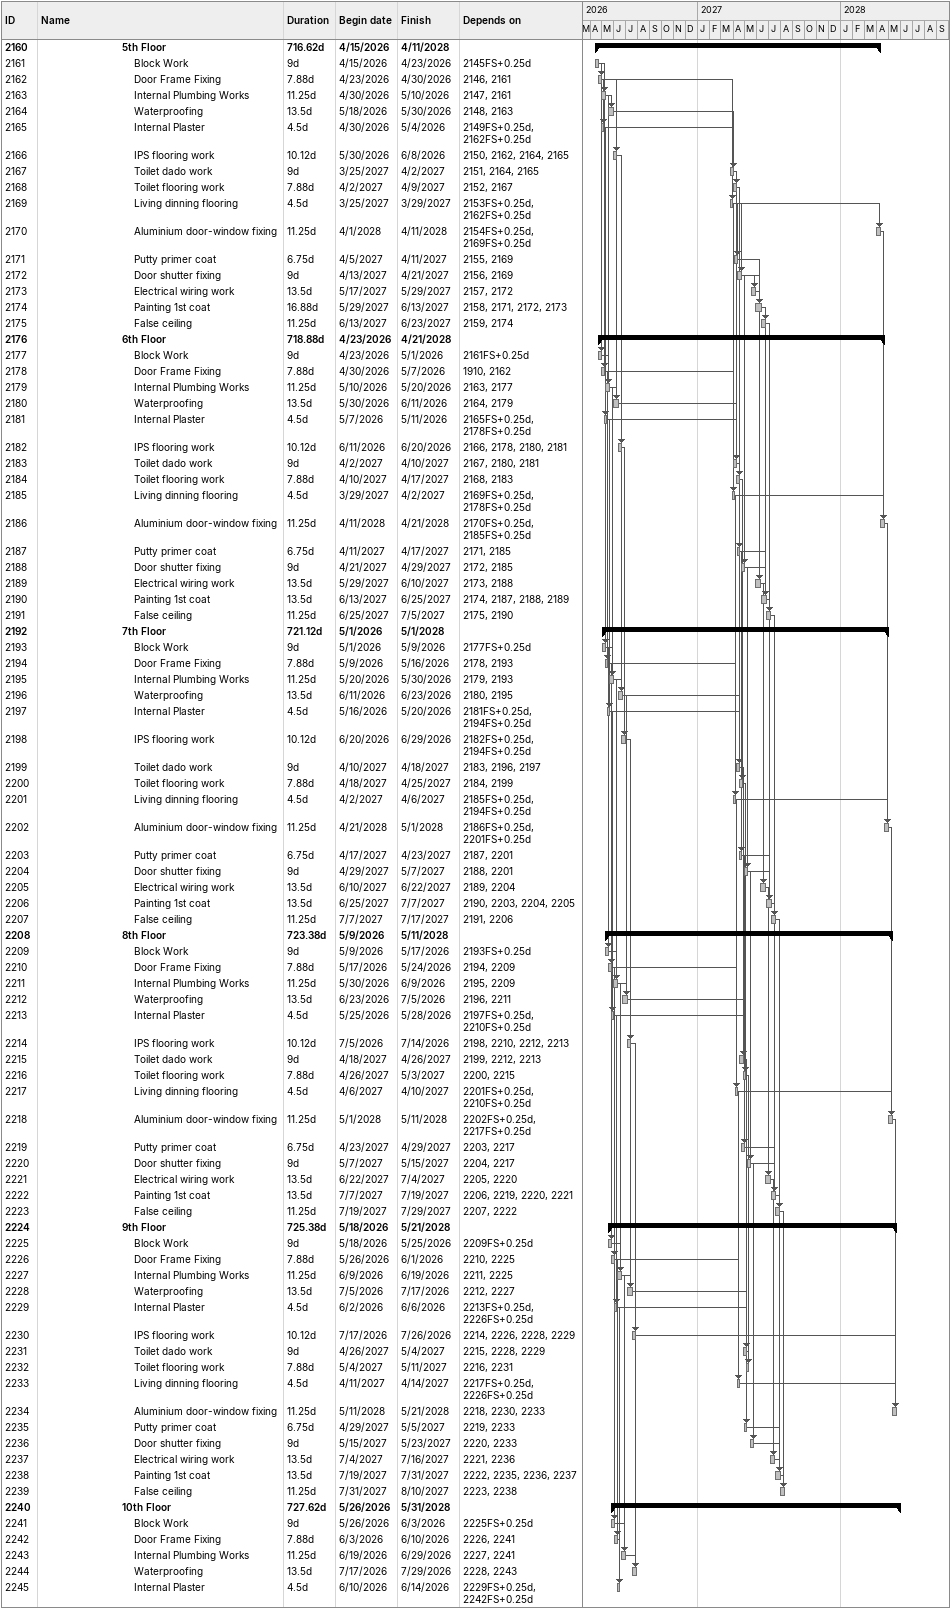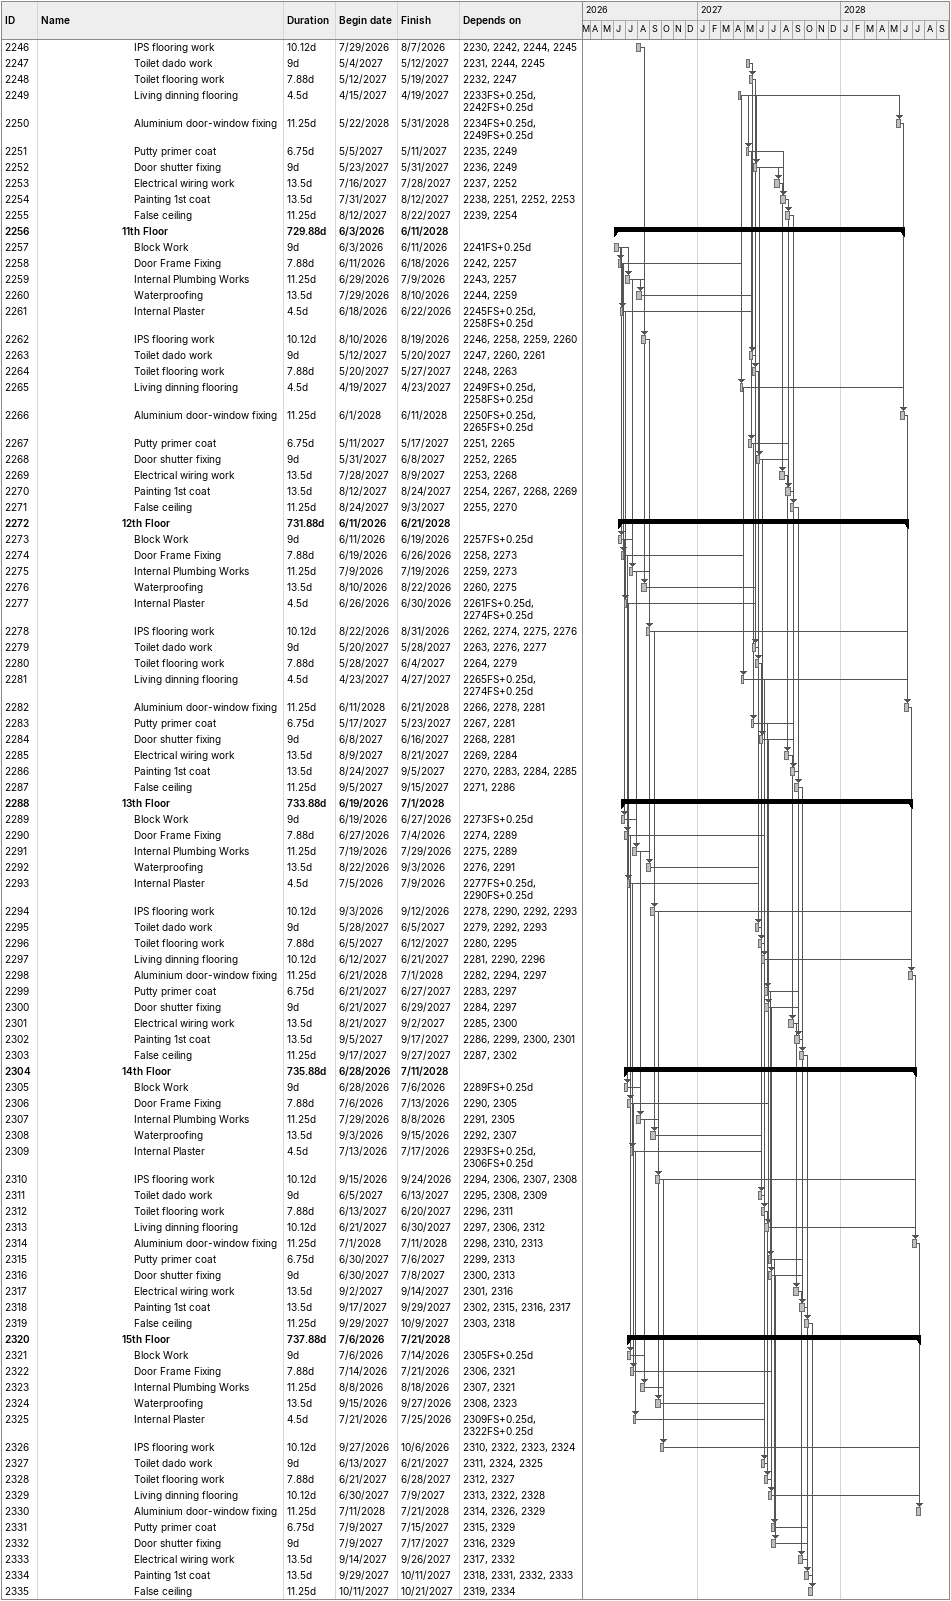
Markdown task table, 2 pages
| ID | Level | Task | Duration | Start | Finish | Predecessors |
|---|---|---|---|---|---|---|
| 2160 | 8 | **5th Floor** | 716.62d | 2026-04-15 | 2028-04-11 |  |
| 2161 | 9 | Block Work | 9d | 2026-04-15 | 2026-04-23 | 2145FS+0.25d |
| 2162 | 9 | Door Frame Fixing | 7.88d | 2026-04-23 | 2026-04-30 | 2146, 2161 |
| 2163 | 9 | Internal Plumbing Works | 11.25d | 2026-04-30 | 2026-05-10 | 2147, 2161 |
| 2164 | 9 | Waterproofing | 13.5d | 2026-05-18 | 2026-05-30 | 2148, 2163 |
| 2165 | 9 | Internal Plaster | 4.5d | 2026-04-30 | 2026-05-04 | 2149FS+0.25d, 2162FS+0.25d |
| 2166 | 9 | IPS flooring work | 10.12d | 2026-05-30 | 2026-06-08 | 2150, 2162, 2164, 2165 |
| 2167 | 9 | Toilet dado work | 9d | 2027-03-25 | 2027-04-02 | 2151, 2164, 2165 |
| 2168 | 9 | Toilet flooring work | 7.88d | 2027-04-02 | 2027-04-09 | 2152, 2167 |
| 2169 | 9 | Living dinning flooring | 4.5d | 2027-03-25 | 2027-03-29 | 2153FS+0.25d, 2162FS+0.25d |
| 2170 | 9 | Aluminium door-window fixing | 11.25d | 2028-04-01 | 2028-04-11 | 2154FS+0.25d, 2169FS+0.25d |
| 2171 | 9 | Putty primer coat | 6.75d | 2027-04-05 | 2027-04-11 | 2155, 2169 |
| 2172 | 9 | Door shutter fixing | 9d | 2027-04-13 | 2027-04-21 | 2156, 2169 |
| 2173 | 9 | Electrical wiring work | 13.5d | 2027-05-17 | 2027-05-29 | 2157, 2172 |
| 2174 | 9 | Painting 1st coat | 16.88d | 2027-05-29 | 2027-06-13 | 2158, 2171, 2172, 2173 |
| 2175 | 9 | False ceiling | 11.25d | 2027-06-13 | 2027-06-23 | 2159, 2174 |
| 2176 | 8 | **6th Floor** | 718.88d | 2026-04-23 | 2028-04-21 |  |
| 2177 | 9 | Block Work | 9d | 2026-04-23 | 2026-05-01 | 2161FS+0.25d |
| 2178 | 9 | Door Frame Fixing | 7.88d | 2026-04-30 | 2026-05-07 | 1910, 2162 |
| 2179 | 9 | Internal Plumbing Works | 11.25d | 2026-05-10 | 2026-05-20 | 2163, 2177 |
| 2180 | 9 | Waterproofing | 13.5d | 2026-05-30 | 2026-06-11 | 2164, 2179 |
| 2181 | 9 | Internal Plaster | 4.5d | 2026-05-07 | 2026-05-11 | 2165FS+0.25d, 2178FS+0.25d |
| 2182 | 9 | IPS flooring work | 10.12d | 2026-06-11 | 2026-06-20 | 2166, 2178, 2180, 2181 |
| 2183 | 9 | Toilet dado work | 9d | 2027-04-02 | 2027-04-10 | 2167, 2180, 2181 |
| 2184 | 9 | Toilet flooring work | 7.88d | 2027-04-10 | 2027-04-17 | 2168, 2183 |
| 2185 | 9 | Living dinning flooring | 4.5d | 2027-03-29 | 2027-04-02 | 2169FS+0.25d, 2178FS+0.25d |
| 2186 | 9 | Aluminium door-window fixing | 11.25d | 2028-04-11 | 2028-04-21 | 2170FS+0.25d, 2185FS+0.25d |
| 2187 | 9 | Putty primer coat | 6.75d | 2027-04-11 | 2027-04-17 | 2171, 2185 |
| 2188 | 9 | Door shutter fixing | 9d | 2027-04-21 | 2027-04-29 | 2172, 2185 |
| 2189 | 9 | Electrical wiring work | 13.5d | 2027-05-29 | 2027-06-10 | 2173, 2188 |
| 2190 | 9 | Painting 1st coat | 13.5d | 2027-06-13 | 2027-06-25 | 2174, 2187, 2188, 2189 |
| 2191 | 9 | False ceiling | 11.25d | 2027-06-25 | 2027-07-05 | 2175, 2190 |
| 2192 | 8 | **7th Floor** | 721.12d | 2026-05-01 | 2028-05-01 |  |
| 2193 | 9 | Block Work | 9d | 2026-05-01 | 2026-05-09 | 2177FS+0.25d |
| 2194 | 9 | Door Frame Fixing | 7.88d | 2026-05-09 | 2026-05-16 | 2178, 2193 |
| 2195 | 9 | Internal Plumbing Works | 11.25d | 2026-05-20 | 2026-05-30 | 2179, 2193 |
| 2196 | 9 | Waterproofing | 13.5d | 2026-06-11 | 2026-06-23 | 2180, 2195 |
| 2197 | 9 | Internal Plaster | 4.5d | 2026-05-16 | 2026-05-20 | 2181FS+0.25d, 2194FS+0.25d |
| 2198 | 9 | IPS flooring work | 10.12d | 2026-06-20 | 2026-06-29 | 2182FS+0.25d, 2194FS+0.25d |
| 2199 | 9 | Toilet dado work | 9d | 2027-04-10 | 2027-04-18 | 2183, 2196, 2197 |
| 2200 | 9 | Toilet flooring work | 7.88d | 2027-04-18 | 2027-04-25 | 2184, 2199 |
| 2201 | 9 | Living dinning flooring | 4.5d | 2027-04-02 | 2027-04-06 | 2185FS+0.25d, 2194FS+0.25d |
| 2202 | 9 | Aluminium door-window fixing | 11.25d | 2028-04-21 | 2028-05-01 | 2186FS+0.25d, 2201FS+0.25d |
| 2203 | 9 | Putty primer coat | 6.75d | 2027-04-17 | 2027-04-23 | 2187, 2201 |
| 2204 | 9 | Door shutter fixing | 9d | 2027-04-29 | 2027-05-07 | 2188, 2201 |
| 2205 | 9 | Electrical wiring work | 13.5d | 2027-06-10 | 2027-06-22 | 2189, 2204 |
| 2206 | 9 | Painting 1st coat | 13.5d | 2027-06-25 | 2027-07-07 | 2190, 2203, 2204, 2205 |
| 2207 | 9 | False ceiling | 11.25d | 2027-07-07 | 2027-07-17 | 2191, 2206 |
| 2208 | 8 | **8th Floor** | 723.38d | 2026-05-09 | 2028-05-11 |  |
| 2209 | 9 | Block Work | 9d | 2026-05-09 | 2026-05-17 | 2193FS+0.25d |
| 2210 | 9 | Door Frame Fixing | 7.88d | 2026-05-17 | 2026-05-24 | 2194, 2209 |
| 2211 | 9 | Internal Plumbing Works | 11.25d | 2026-05-30 | 2026-06-09 | 2195, 2209 |
| 2212 | 9 | Waterproofing | 13.5d | 2026-06-23 | 2026-07-05 | 2196, 2211 |
| 2213 | 9 | Internal Plaster | 4.5d | 2026-05-25 | 2026-05-28 | 2197FS+0.25d, 2210FS+0.25d |
| 2214 | 9 | IPS flooring work | 10.12d | 2026-07-05 | 2026-07-14 | 2198, 2210, 2212, 2213 |
| 2215 | 9 | Toilet dado work | 9d | 2027-04-18 | 2027-04-26 | 2199, 2212, 2213 |
| 2216 | 9 | Toilet flooring work | 7.88d | 2027-04-26 | 2027-05-03 | 2200, 2215 |
| 2217 | 9 | Living dinning flooring | 4.5d | 2027-04-06 | 2027-04-10 | 2201FS+0.25d, 2210FS+0.25d |
| 2218 | 9 | Aluminium door-window fixing | 11.25d | 2028-05-01 | 2028-05-11 | 2202FS+0.25d, 2217FS+0.25d |
| 2219 | 9 | Putty primer coat | 6.75d | 2027-04-23 | 2027-04-29 | 2203, 2217 |
| 2220 | 9 | Door shutter fixing | 9d | 2027-05-07 | 2027-05-15 | 2204, 2217 |
| 2221 | 9 | Electrical wiring work | 13.5d | 2027-06-22 | 2027-07-04 | 2205, 2220 |
| 2222 | 9 | Painting 1st coat | 13.5d | 2027-07-07 | 2027-07-19 | 2206, 2219, 2220, 2221 |
| 2223 | 9 | False ceiling | 11.25d | 2027-07-19 | 2027-07-29 | 2207, 2222 |
| 2224 | 8 | **9th Floor** | 725.38d | 2026-05-18 | 2028-05-21 |  |
| 2225 | 9 | Block Work | 9d | 2026-05-18 | 2026-05-25 | 2209FS+0.25d |
| 2226 | 9 | Door Frame Fixing | 7.88d | 2026-05-26 | 2026-06-01 | 2210, 2225 |
| 2227 | 9 | Internal Plumbing Works | 11.25d | 2026-06-09 | 2026-06-19 | 2211, 2225 |
| 2228 | 9 | Waterproofing | 13.5d | 2026-07-05 | 2026-07-17 | 2212, 2227 |
| 2229 | 9 | Internal Plaster | 4.5d | 2026-06-02 | 2026-06-06 | 2213FS+0.25d, 2226FS+0.25d |
| 2230 | 9 | IPS flooring work | 10.12d | 2026-07-17 | 2026-07-26 | 2214, 2226, 2228, 2229 |
| 2231 | 9 | Toilet dado work | 9d | 2027-04-26 | 2027-05-04 | 2215, 2228, 2229 |
| 2232 | 9 | Toilet flooring work | 7.88d | 2027-05-04 | 2027-05-11 | 2216, 2231 |
| 2233 | 9 | Living dinning flooring | 4.5d | 2027-04-11 | 2027-04-14 | 2217FS+0.25d, 2226FS+0.25d |
| 2234 | 9 | Aluminium door-window fixing | 11.25d | 2028-05-11 | 2028-05-21 | 2218, 2230, 2233 |
| 2235 | 9 | Putty primer coat | 6.75d | 2027-04-29 | 2027-05-05 | 2219, 2233 |
| 2236 | 9 | Door shutter fixing | 9d | 2027-05-15 | 2027-05-23 | 2220, 2233 |
| 2237 | 9 | Electrical wiring work | 13.5d | 2027-07-04 | 2027-07-16 | 2221, 2236 |
| 2238 | 9 | Painting 1st coat | 13.5d | 2027-07-19 | 2027-07-31 | 2222, 2235, 2236, 2237 |
| 2239 | 9 | False ceiling | 11.25d | 2027-07-31 | 2027-08-10 | 2223, 2238 |
| 2240 | 8 | **10th Floor** | 727.62d | 2026-05-26 | 2028-05-31 |  |
| 2241 | 9 | Block Work | 9d | 2026-05-26 | 2026-06-03 | 2225FS+0.25d |
| 2242 | 9 | Door Frame Fixing | 7.88d | 2026-06-03 | 2026-06-10 | 2226, 2241 |
| 2243 | 9 | Internal Plumbing Works | 11.25d | 2026-06-19 | 2026-06-29 | 2227, 2241 |
| 2244 | 9 | Waterproofing | 13.5d | 2026-07-17 | 2026-07-29 | 2228, 2243 |
| 2245 | 9 | Internal Plaster | 4.5d | 2026-06-10 | 2026-06-14 | 2229FS+0.25d, 2242FS+0.25d |
| 2246 | 9 | IPS flooring work | 10.12d | 2026-07-29 | 2026-08-07 | 2230, 2242, 2244, 2245 |
| 2247 | 9 | Toilet dado work | 9d | 2027-05-04 | 2027-05-12 | 2231, 2244, 2245 |
| 2248 | 9 | Toilet flooring work | 7.88d | 2027-05-12 | 2027-05-19 | 2232, 2247 |
| 2249 | 9 | Living dinning flooring | 4.5d | 2027-04-15 | 2027-04-19 | 2233FS+0.25d, 2242FS+0.25d |
| 2250 | 9 | Aluminium door-window fixing | 11.25d | 2028-05-22 | 2028-05-31 | 2234FS+0.25d, 2249FS+0.25d |
| 2251 | 9 | Putty primer coat | 6.75d | 2027-05-05 | 2027-05-11 | 2235, 2249 |
| 2252 | 9 | Door shutter fixing | 9d | 2027-05-23 | 2027-05-31 | 2236, 2249 |
| 2253 | 9 | Electrical wiring work | 13.5d | 2027-07-16 | 2027-07-28 | 2237, 2252 |
| 2254 | 9 | Painting 1st coat | 13.5d | 2027-07-31 | 2027-08-12 | 2238, 2251, 2252, 2253 |
| 2255 | 9 | False ceiling | 11.25d | 2027-08-12 | 2027-08-22 | 2239, 2254 |
| 2256 | 8 | **11th Floor** | 729.88d | 2026-06-03 | 2028-06-11 |  |
| 2257 | 9 | Block Work | 9d | 2026-06-03 | 2026-06-11 | 2241FS+0.25d |
| 2258 | 9 | Door Frame Fixing | 7.88d | 2026-06-11 | 2026-06-18 | 2242, 2257 |
| 2259 | 9 | Internal Plumbing Works | 11.25d | 2026-06-29 | 2026-07-09 | 2243, 2257 |
| 2260 | 9 | Waterproofing | 13.5d | 2026-07-29 | 2026-08-10 | 2244, 2259 |
| 2261 | 9 | Internal Plaster | 4.5d | 2026-06-18 | 2026-06-22 | 2245FS+0.25d, 2258FS+0.25d |
| 2262 | 9 | IPS flooring work | 10.12d | 2026-08-10 | 2026-08-19 | 2246, 2258, 2259, 2260 |
| 2263 | 9 | Toilet dado work | 9d | 2027-05-12 | 2027-05-20 | 2247, 2260, 2261 |
| 2264 | 9 | Toilet flooring work | 7.88d | 2027-05-20 | 2027-05-27 | 2248, 2263 |
| 2265 | 9 | Living dinning flooring | 4.5d | 2027-04-19 | 2027-04-23 | 2249FS+0.25d, 2258FS+0.25d |
| 2266 | 9 | Aluminium door-window fixing | 11.25d | 2028-06-01 | 2028-06-11 | 2250FS+0.25d, 2265FS+0.25d |
| 2267 | 9 | Putty primer coat | 6.75d | 2027-05-11 | 2027-05-17 | 2251, 2265 |
| 2268 | 9 | Door shutter fixing | 9d | 2027-05-31 | 2027-06-08 | 2252, 2265 |
| 2269 | 9 | Electrical wiring work | 13.5d | 2027-07-28 | 2027-08-09 | 2253, 2268 |
| 2270 | 9 | Painting 1st coat | 13.5d | 2027-08-12 | 2027-08-24 | 2254, 2267, 2268, 2269 |
| 2271 | 9 | False ceiling | 11.25d | 2027-08-24 | 2027-09-03 | 2255, 2270 |
| 2272 | 8 | **12th Floor** | 731.88d | 2026-06-11 | 2028-06-21 |  |
| 2273 | 9 | Block Work | 9d | 2026-06-11 | 2026-06-19 | 2257FS+0.25d |
| 2274 | 9 | Door Frame Fixing | 7.88d | 2026-06-19 | 2026-06-26 | 2258, 2273 |
| 2275 | 9 | Internal Plumbing Works | 11.25d | 2026-07-09 | 2026-07-19 | 2259, 2273 |
| 2276 | 9 | Waterproofing | 13.5d | 2026-08-10 | 2026-08-22 | 2260, 2275 |
| 2277 | 9 | Internal Plaster | 4.5d | 2026-06-26 | 2026-06-30 | 2261FS+0.25d, 2274FS+0.25d |
| 2278 | 9 | IPS flooring work | 10.12d | 2026-08-22 | 2026-08-31 | 2262, 2274, 2275, 2276 |
| 2279 | 9 | Toilet dado work | 9d | 2027-05-20 | 2027-05-28 | 2263, 2276, 2277 |
| 2280 | 9 | Toilet flooring work | 7.88d | 2027-05-28 | 2027-06-04 | 2264, 2279 |
| 2281 | 9 | Living dinning flooring | 4.5d | 2027-04-23 | 2027-04-27 | 2265FS+0.25d, 2274FS+0.25d |
| 2282 | 9 | Aluminium door-window fixing | 11.25d | 2028-06-11 | 2028-06-21 | 2266, 2278, 2281 |
| 2283 | 9 | Putty primer coat | 6.75d | 2027-05-17 | 2027-05-23 | 2267, 2281 |
| 2284 | 9 | Door shutter fixing | 9d | 2027-06-08 | 2027-06-16 | 2268, 2281 |
| 2285 | 9 | Electrical wiring work | 13.5d | 2027-08-09 | 2027-08-21 | 2269, 2284 |
| 2286 | 9 | Painting 1st coat | 13.5d | 2027-08-24 | 2027-09-05 | 2270, 2283, 2284, 2285 |
| 2287 | 9 | False ceiling | 11.25d | 2027-09-05 | 2027-09-15 | 2271, 2286 |
| 2288 | 8 | **13th Floor** | 733.88d | 2026-06-19 | 2028-07-01 |  |
| 2289 | 9 | Block Work | 9d | 2026-06-19 | 2026-06-27 | 2273FS+0.25d |
| 2290 | 9 | Door Frame Fixing | 7.88d | 2026-06-27 | 2026-07-04 | 2274, 2289 |
| 2291 | 9 | Internal Plumbing Works | 11.25d | 2026-07-19 | 2026-07-29 | 2275, 2289 |
| 2292 | 9 | Waterproofing | 13.5d | 2026-08-22 | 2026-09-03 | 2276, 2291 |
| 2293 | 9 | Internal Plaster | 4.5d | 2026-07-05 | 2026-07-09 | 2277FS+0.25d, 2290FS+0.25d |
| 2294 | 9 | IPS flooring work | 10.12d | 2026-09-03 | 2026-09-12 | 2278, 2290, 2292, 2293 |
| 2295 | 9 | Toilet dado work | 9d | 2027-05-28 | 2027-06-05 | 2279, 2292, 2293 |
| 2296 | 9 | Toilet flooring work | 7.88d | 2027-06-05 | 2027-06-12 | 2280, 2295 |
| 2297 | 9 | Living dinning flooring | 10.12d | 2027-06-12 | 2027-06-21 | 2281, 2290, 2296 |
| 2298 | 9 | Aluminium door-window fixing | 11.25d | 2028-06-21 | 2028-07-01 | 2282, 2294, 2297 |
| 2299 | 9 | Putty primer coat | 6.75d | 2027-06-21 | 2027-06-27 | 2283, 2297 |
| 2300 | 9 | Door shutter fixing | 9d | 2027-06-21 | 2027-06-29 | 2284, 2297 |
| 2301 | 9 | Electrical wiring work | 13.5d | 2027-08-21 | 2027-09-02 | 2285, 2300 |
| 2302 | 9 | Painting 1st coat | 13.5d | 2027-09-05 | 2027-09-17 | 2286, 2299, 2300, 2301 |
| 2303 | 9 | False ceiling | 11.25d | 2027-09-17 | 2027-09-27 | 2287, 2302 |
| 2304 | 8 | **14th Floor** | 735.88d | 2026-06-28 | 2028-07-11 |  |
| 2305 | 9 | Block Work | 9d | 2026-06-28 | 2026-07-06 | 2289FS+0.25d |
| 2306 | 9 | Door Frame Fixing | 7.88d | 2026-07-06 | 2026-07-13 | 2290, 2305 |
| 2307 | 9 | Internal Plumbing Works | 11.25d | 2026-07-29 | 2026-08-08 | 2291, 2305 |
| 2308 | 9 | Waterproofing | 13.5d | 2026-09-03 | 2026-09-15 | 2292, 2307 |
| 2309 | 9 | Internal Plaster | 4.5d | 2026-07-13 | 2026-07-17 | 2293FS+0.25d, 2306FS+0.25d |
| 2310 | 9 | IPS flooring work | 10.12d | 2026-09-15 | 2026-09-24 | 2294, 2306, 2307, 2308 |
| 2311 | 9 | Toilet dado work | 9d | 2027-06-05 | 2027-06-13 | 2295, 2308, 2309 |
| 2312 | 9 | Toilet flooring work | 7.88d | 2027-06-13 | 2027-06-20 | 2296, 2311 |
| 2313 | 9 | Living dinning flooring | 10.12d | 2027-06-21 | 2027-06-30 | 2297, 2306, 2312 |
| 2314 | 9 | Aluminium door-window fixing | 11.25d | 2028-07-01 | 2028-07-11 | 2298, 2310, 2313 |
| 2315 | 9 | Putty primer coat | 6.75d | 2027-06-30 | 2027-07-06 | 2299, 2313 |
| 2316 | 9 | Door shutter fixing | 9d | 2027-06-30 | 2027-07-08 | 2300, 2313 |
| 2317 | 9 | Electrical wiring work | 13.5d | 2027-09-02 | 2027-09-14 | 2301, 2316 |
| 2318 | 9 | Painting 1st coat | 13.5d | 2027-09-17 | 2027-09-29 | 2302, 2315, 2316, 2317 |
| 2319 | 9 | False ceiling | 11.25d | 2027-09-29 | 2027-10-09 | 2303, 2318 |
| 2320 | 8 | **15th Floor** | 737.88d | 2026-07-06 | 2028-07-21 |  |
| 2321 | 9 | Block Work | 9d | 2026-07-06 | 2026-07-14 | 2305FS+0.25d |
| 2322 | 9 | Door Frame Fixing | 7.88d | 2026-07-14 | 2026-07-21 | 2306, 2321 |
| 2323 | 9 | Internal Plumbing Works | 11.25d | 2026-08-08 | 2026-08-18 | 2307, 2321 |
| 2324 | 9 | Waterproofing | 13.5d | 2026-09-15 | 2026-09-27 | 2308, 2323 |
| 2325 | 9 | Internal Plaster | 4.5d | 2026-07-21 | 2026-07-25 | 2309FS+0.25d, 2322FS+0.25d |
| 2326 | 9 | IPS flooring work | 10.12d | 2026-09-27 | 2026-10-06 | 2310, 2322, 2323, 2324 |
| 2327 | 9 | Toilet dado work | 9d | 2027-06-13 | 2027-06-21 | 2311, 2324, 2325 |
| 2328 | 9 | Toilet flooring work | 7.88d | 2027-06-21 | 2027-06-28 | 2312, 2327 |
| 2329 | 9 | Living dinning flooring | 10.12d | 2027-06-30 | 2027-07-09 | 2313, 2322, 2328 |
| 2330 | 9 | Aluminium door-window fixing | 11.25d | 2028-07-11 | 2028-07-21 | 2314, 2326, 2329 |
| 2331 | 9 | Putty primer coat | 6.75d | 2027-07-09 | 2027-07-15 | 2315, 2329 |
| 2332 | 9 | Door shutter fixing | 9d | 2027-07-09 | 2027-07-17 | 2316, 2329 |
| 2333 | 9 | Electrical wiring work | 13.5d | 2027-09-14 | 2027-09-26 | 2317, 2332 |
| 2334 | 9 | Painting 1st coat | 13.5d | 2027-09-29 | 2027-10-11 | 2318, 2331, 2332, 2333 |
| 2335 | 9 | False ceiling | 11.25d | 2027-10-11 | 2027-10-21 | 2319, 2334 |
